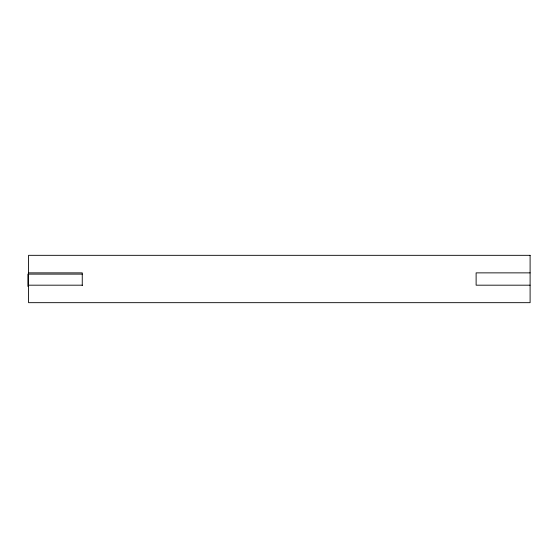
<?xml version="1.0" encoding="UTF-8"?>
<svg xmlns="http://www.w3.org/2000/svg" width="558" height="558" viewBox="0 0 558 558"><rect width="100%" height="100%" fill="white"/><g stroke="black" fill="none" stroke-linecap="round" stroke-linejoin="round"><path stroke-width="0.84" d="M28.563 272.869L82.256 272.869L82.256 285.605M530.1 272.869L476.12 272.869L476.12 285.18L530.1 285.18M82.256 274.111L27.9 274.111L27.9 286.421M28.563 285.18L82.256 285.18M530.1 255.327L28.563 255.327L28.563 302.673L530.1 302.673L530.1 255.327"/></g></svg>
